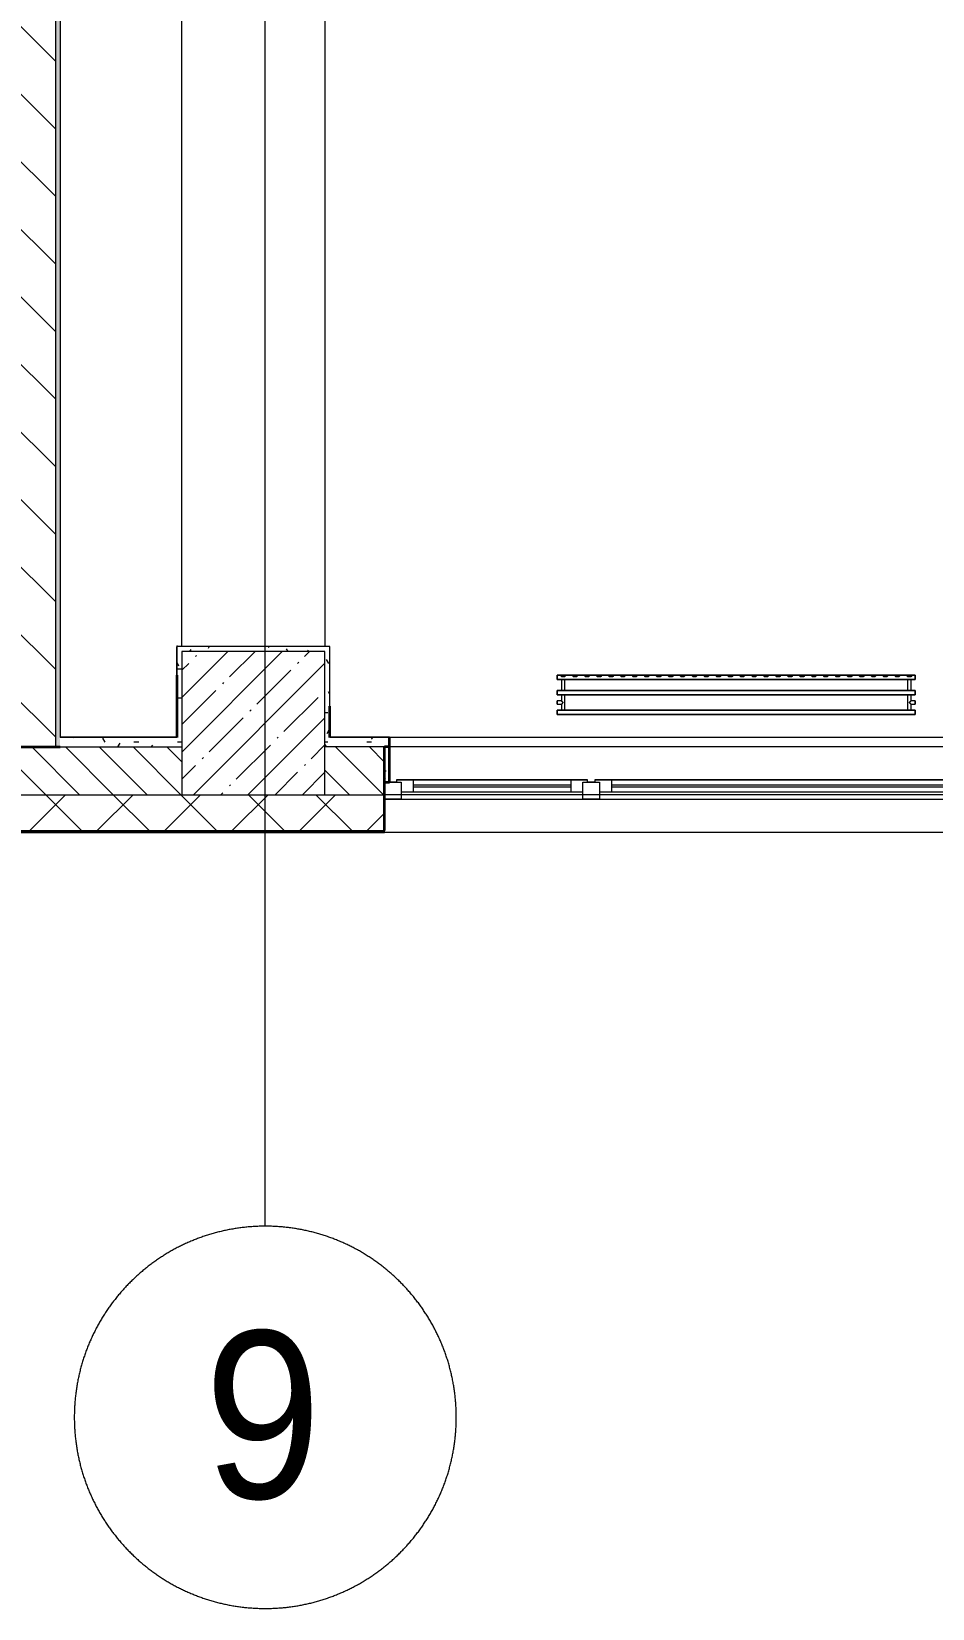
# Model space of a CAD drawing. Header units: millimetres. Extents: x 3914 to 443608, y -156176 to 78197.
# Drawn here: x 340350 to 344124, y -149483 to -142882 of the extents above; entities that cross this region are included whole.
import ezdxf

# ---------------------------------------------------------------- set-up
doc = ezdxf.new("R2010")
doc.units = ezdxf.units.MM
doc.linetypes.add('50_200_ШТРИХ_1Т_ш5_п1_п1_', pattern=[700, 500, -100, 0, -100])
for name, color, linetype, lineweight in [('A-FLOR', 7, 'Continuous', 9), ('A-GLAZ', 7, 'Continuous', 9), ('A-GLAZ-1', 7, 'Continuous', 5), ('A-WALL', 7, 'Continuous', 5), ('A-WALL-1', 7, 'Continuous', 35), ('I-WALL', 7, 'Continuous', 5), ('S-COLS', 7, 'Continuous', 9), ('S-COLS-1', 7, 'Continuous', 5), ('Оси', 7, 'Continuous', 9), ('Оси-1', 7, '50_200_ШТРИХ_1Т_ш5_п1_п1_', 9)]:
    doc.layers.add(name, color=color, linetype=linetype, lineweight=lineweight)
doc.layers.add('A-WALL-FNSH-1', color=9, linetype='Continuous', lineweight=5, true_color=0x808080)
doc.layers.add('M-EQPM-1', color=7, linetype='Continuous', lineweight=9, true_color=0xb2b2b2)
doc.styles.add('Arial', font='arial.ttf', dxfattribs={"width": 0.9, "height": 700})
pattern_1 = [(0, (315419.7, -145976.68), (243.84, 60.96), [20.117, -162.763, 20.117, -162.763, -975.36]), (0, (315419.7, -145976.68), (243.84, 60.96), [-365.76, 20.117, -345.643, 20.117, -162.763, -426.72]), (0, (315419.7, -145976.68), (243.84, 60.96), [-914.4, 20.117, -101.803, 20.117, -284.683]), (120, (315511.14, -145946.2), (-174.71291, 180.69163), [20.117, -162.763, 20.117, -162.763, -975.36]), (120, (315511.14, -145946.2), (-174.71291, 180.69163), [-365.76, 20.117, -345.643, 20.117, -162.763, -426.72]), (120, (315511.14, -145946.2), (-174.71291, 180.69163), [-914.4, 20.117, -101.803, 20.117, -284.683]), (240, (315541.62, -145824.28), (-69.12709, -241.65163), [20.117, -162.763, 20.117, -162.763, -975.36]), (240, (315541.62, -145824.28), (-69.12709, -241.65163), [-365.76, 20.117, -345.643, 20.117, -162.763, -426.72]), (240, (315541.62, -145824.28), (-69.12709, -241.65163), [-914.4, 20.117, -101.803, 20.117, -284.683])]

# ---------------------------------------------------------------- blocks, each defined once
blk = doc.blocks.new('BSC_Колонна _Прямоугольная - 600х600-V516-Объем проектирования 3 этажа')
at = {"layer": 'S-COLS-1'}
h = blk.add_hatch(dxfattribs=at)
h.set_pattern_fill('FP_9', color=256, style=0, pattern_type=2)
h.set_pattern_definition([(45, (-25860, -200), (-114.0493, 114.0493), []), (45, (-25745.95, -200), (-114.0493, 114.0493), [201.613, -40.323, 6.706, -33.617])])
h.paths.add_polyline_path([(-123, -300), (300, -300), (300, 300), (-300, 300), (-300, -300)])
for p, q in [((300, 300), (-300, 300)), ((-300, 300), (-300, -300)), ((300, -300), (300, 300)), ((-300, -300), (300, -300))]:
    blk.add_line(p, q, dxfattribs=at)
blk = doc.blocks.new('120_Окно_СКБ_2Ст - 120_Окно_СКБ_2Ст 2800х2500_створка_-22445922-Объем проектирования 3 этажа')
at = {"layer": 'A-GLAZ'}
for p, q in [((-1400, -127), (-1400, -57)), ((-1400, -57), (-1330, -57)), ((-1330, -57), (-1330, -127)), ((500, -127), (500, -57)), ((500, -57), (570, -57)), ((570, -57), (570, -127)), ((1330, -127), (1330, -57)), ((1330, -57), (1400, -57)), ((1400, -57), (1400, -127)), ((-1330, -127), (-1400, -127)), ((-1330, -127), (-1350, -127)), ((-1350, -127), (-1350, -137)), ((500, -87), (-1330, -87)), ((-1330, -87), (-1330, -127)), ((-1280, -137), (-1280, -87)), ((450, -137), (450, -87)), ((500, -127), (500, -87)), ((570, -127), (500, -127)), ((520, -127), (500, -127)), ((520, -137), (520, -127)), ((570, -127), (550, -127)), ((550, -127), (550, -137)), ((1330, -87), (570, -87)), ((570, -87), (570, -127)), ((620, -137), (620, -87)), ((1280, -137), (1280, -87)), ((1330, -127), (1330, -87)), ((1400, -127), (1330, -127)), ((1350, -127), (1330, -127)), ((1350, -137), (1350, -127)), ((-1350, -137), (520, -137)), ((520, -137), (-1350, -137)), ((550, -137), (1350, -137)), ((1350, -137), (550, -137))]:
    blk.add_line(p, q, dxfattribs=at)
at = {"layer": 'A-GLAZ-1'}
for p, q in [((1400, -57), (-1400, -57)), ((-1380, -127), (-1350, -127)), ((-1280, -107), (450, -107)), ((450, -117), (-1280, -117)), ((520, -127), (550, -127)), ((620, -107), (1280, -107)), ((1280, -117), (620, -117)), ((1350, -127), (1380, -127))]:
    blk.add_line(p, q, dxfattribs=at)
blk = doc.blocks.new('radiator_prado_classic_z_tip_30_po exemplyaru - Classic Z Тип 30-500-30677909-Объем проектирования 3 этажа')
at = {"layer": 'M-EQPM-1'}
for p, q in [((0, 228), (0, 210)), ((1500, 228), (0, 228)), ((0, 210), (0, 228)), ((0, 228), (12.5, 228)), ((0, 210), (1500, 210)), ((17.8, 210), (0, 210)), ((12.5, 228), (37.5, 228)), ((37.5, 228), (12.5, 228)), ((12.5, 228), (37.5, 228)), ((12.5, 228), (17.5, 223)), ((12.5, 228), (17.5, 223)), ((32.5, 223), (17.5, 223)), ((17.5, 223), (32.5, 223)), ((17.5, 210), (17.5, 164)), ((17.5, 210), (17.5, 164)), ((17.8, 210), (17.5, 210)), ((17.5, 210), (17.8, 210)), ((17.8, 210), (17.5, 210)), ((17.5, 210), (21.3, 210)), ((23.1, 210), (17.8, 210)), ((17.8, 210), (32.2, 210)), ((32.2, 210), (17.8, 210)), ((21.3, 210), (32.5, 210)), ((32.2, 210), (23.1, 210)), ((32.5, 210), (32.2, 210)), ((32.2, 210), (32.5, 210)), ((32.5, 210), (32.2, 210)), ((1467.8, 210), (32.2, 210)), ((32.5, 223), (37.5, 228)), ((37.5, 228), (32.5, 223)), ((32.5, 164), (32.5, 210)), ((32.5, 164), (32.5, 210)), ((37.5, 228), (62.5, 228)), ((62.5, 228), (87.5, 228)), ((87.5, 228), (62.5, 228)), ((62.5, 228), (87.5, 228)), ((62.5, 228), (67.5, 223)), ((62.5, 228), (67.5, 223)), ((82.5, 223), (67.5, 223)), ((67.5, 223), (82.5, 223)), ((82.5, 223), (87.5, 228)), ((87.5, 228), (82.5, 223)), ((87.5, 228), (112.5, 228)), ((112.5, 228), (137.5, 228)), ((137.5, 228), (112.5, 228)), ((112.5, 228), (137.5, 228)), ((112.5, 228), (117.5, 223)), ((112.5, 228), (117.5, 223)), ((132.5, 223), (117.5, 223)), ((117.5, 223), (132.5, 223)), ((132.5, 223), (137.5, 228)), ((137.5, 228), (132.5, 223)), ((137.5, 228), (162.5, 228)), ((162.5, 228), (187.5, 228)), ((187.5, 228), (162.5, 228)), ((162.5, 228), (187.5, 228)), ((162.5, 228), (167.5, 223)), ((162.5, 228), (167.5, 223)), ((182.5, 223), (167.5, 223)), ((167.5, 223), (182.5, 223)), ((182.5, 223), (187.5, 228)), ((187.5, 228), (182.5, 223)), ((187.5, 228), (212.5, 228)), ((212.5, 228), (235.9, 228)), ((237.5, 228), (212.5, 228)), ((212.5, 228), (237.5, 228)), ((212.5, 228), (217.5, 223)), ((212.5, 228), (217.5, 223)), ((232.5, 223), (217.5, 223)), ((217.5, 223), (232.5, 223)), ((232.5, 223), (237.5, 228)), ((237.5, 228), (232.5, 223)), ((237.5, 228), (262.5, 228)), ((262.5, 228), (287.5, 228)), ((287.5, 228), (262.5, 228)), ((262.5, 228), (287.5, 228)), ((262.5, 228), (267.5, 223)), ((262.5, 228), (267.5, 223)), ((282.5, 223), (267.5, 223)), ((267.5, 223), (282.5, 223)), ((282.5, 223), (287.5, 228)), ((287.5, 228), (282.5, 223)), ((287.5, 228), (312.5, 228)), ((312.5, 228), (337.5, 228)), ((337.5, 228), (312.5, 228)), ((312.5, 228), (337.5, 228)), ((312.5, 228), (317.5, 223)), ((312.5, 228), (317.5, 223)), ((332.5, 223), (317.5, 223)), ((317.5, 223), (332.5, 223)), ((332.5, 223), (337.5, 228)), ((337.5, 228), (332.5, 223)), ((337.5, 228), (362.5, 228)), ((362.5, 228), (387.5, 228)), ((387.5, 228), (362.5, 228)), ((362.5, 228), (387.5, 228)), ((362.5, 228), (367.5, 223)), ((362.5, 228), (367.5, 223)), ((382.5, 223), (367.5, 223)), ((367.5, 223), (382.5, 223)), ((382.5, 223), (387.5, 228)), ((387.5, 228), (382.5, 223)), ((387.5, 228), (412.5, 228)), ((412.5, 228), (437.5, 228)), ((437.5, 228), (412.5, 228)), ((412.5, 228), (437.5, 228)), ((412.5, 228), (417.5, 223)), ((412.5, 228), (417.5, 223)), ((432.5, 223), (417.5, 223)), ((417.5, 223), (432.5, 223)), ((432.5, 223), (437.5, 228)), ((437.5, 228), (432.5, 223)), ((437.5, 228), (462.5, 228)), ((462.5, 228), (487.5, 228)), ((487.5, 228), (462.5, 228)), ((462.5, 228), (487.5, 228)), ((462.5, 228), (467.5, 223)), ((462.5, 228), (467.5, 223)), ((482.5, 223), (467.5, 223)), ((467.5, 223), (482.5, 223)), ((482.5, 223), (487.5, 228)), ((487.5, 228), (482.5, 223)), ((487.5, 228), (512.5, 228)), ((512.5, 228), (537.5, 228)), ((537.5, 228), (512.5, 228)), ((512.5, 228), (537.5, 228)), ((512.5, 228), (517.5, 223)), ((512.5, 228), (517.5, 223)), ((532.5, 223), (517.5, 223)), ((517.5, 223), (532.5, 223)), ((532.5, 223), (537.5, 228)), ((537.5, 228), (532.5, 223)), ((537.5, 228), (562.5, 228)), ((562.5, 228), (587.5, 228)), ((587.5, 228), (562.5, 228)), ((562.5, 228), (587.5, 228)), ((562.5, 228), (567.5, 223)), ((562.5, 228), (567.5, 223)), ((582.5, 223), (567.5, 223)), ((567.5, 223), (582.5, 223)), ((582.5, 223), (587.5, 228)), ((587.5, 228), (582.5, 223)), ((587.5, 228), (612.5, 228)), ((612.5, 228), (637.5, 228)), ((637.5, 228), (612.5, 228)), ((612.5, 228), (637.5, 228)), ((612.5, 228), (617.5, 223)), ((612.5, 228), (617.5, 223)), ((632.5, 223), (617.5, 223)), ((617.5, 223), (632.5, 223)), ((632.5, 223), (637.5, 228)), ((637.5, 228), (632.5, 223)), ((637.5, 228), (662.5, 228)), ((662.5, 228), (687.5, 228)), ((687.5, 228), (662.5, 228)), ((662.5, 228), (687.5, 228)), ((662.5, 228), (667.5, 223)), ((662.5, 228), (667.5, 223)), ((682.5, 223), (667.5, 223)), ((667.5, 223), (682.5, 223)), ((682.5, 223), (687.5, 228)), ((687.5, 228), (682.5, 223)), ((687.5, 228), (712.5, 228)), ((712.5, 228), (737.5, 228)), ((737.5, 228), (712.5, 228)), ((712.5, 228), (737.5, 228)), ((712.5, 228), (717.5, 223)), ((712.5, 228), (717.5, 223)), ((732.5, 223), (717.5, 223)), ((717.5, 223), (732.5, 223)), ((732.5, 223), (737.5, 228)), ((737.5, 228), (732.5, 223)), ((737.5, 228), (762.5, 228)), ((762.5, 228), (787.5, 228)), ((787.5, 228), (762.5, 228)), ((762.5, 228), (787.5, 228)), ((762.5, 228), (767.5, 223)), ((762.5, 228), (767.5, 223)), ((782.5, 223), (767.5, 223)), ((767.5, 223), (782.5, 223)), ((782.5, 223), (787.5, 228)), ((787.5, 228), (782.5, 223)), ((787.5, 228), (812.5, 228)), ((812.5, 228), (837.5, 228)), ((837.5, 228), (812.5, 228)), ((812.5, 228), (837.5, 228)), ((812.5, 228), (817.5, 223)), ((812.5, 228), (817.5, 223)), ((832.5, 223), (817.5, 223)), ((817.5, 223), (832.5, 223)), ((832.5, 223), (837.5, 228)), ((837.5, 228), (832.5, 223)), ((837.5, 228), (862.5, 228)), ((862.5, 228), (887.5, 228)), ((887.5, 228), (862.5, 228)), ((862.5, 228), (887.5, 228)), ((862.5, 228), (867.5, 223)), ((862.5, 228), (867.5, 223)), ((882.5, 223), (867.5, 223)), ((867.5, 223), (882.5, 223)), ((882.5, 223), (887.5, 228)), ((887.5, 228), (882.5, 223)), ((887.5, 228), (912.5, 228)), ((912.5, 228), (937.5, 228)), ((937.5, 228), (912.5, 228)), ((912.5, 228), (937.5, 228)), ((912.5, 228), (917.5, 223)), ((912.5, 228), (917.5, 223)), ((932.5, 223), (917.5, 223)), ((917.5, 223), (932.5, 223)), ((932.5, 223), (937.5, 228)), ((937.5, 228), (932.5, 223)), ((937.5, 228), (962.5, 228)), ((962.5, 228), (987.5, 228)), ((987.5, 228), (962.5, 228)), ((962.5, 228), (987.5, 228)), ((962.5, 228), (967.5, 223)), ((962.5, 228), (967.5, 223)), ((982.5, 223), (967.5, 223)), ((967.5, 223), (982.5, 223)), ((982.5, 223), (987.5, 228)), ((987.5, 228), (982.5, 223)), ((987.5, 228), (1012.5, 228)), ((1012.5, 228), (1037.5, 228)), ((1037.5, 228), (1012.5, 228)), ((1012.5, 228), (1037.5, 228)), ((1012.5, 228), (1017.5, 223)), ((1012.5, 228), (1017.5, 223)), ((1032.5, 223), (1017.5, 223)), ((1017.5, 223), (1032.5, 223)), ((1032.5, 223), (1037.5, 228)), ((1037.5, 228), (1032.5, 223)), ((1037.5, 228), (1062.5, 228)), ((1062.5, 228), (1087.5, 228)), ((1087.5, 228), (1062.5, 228)), ((1062.5, 228), (1087.5, 228)), ((1062.5, 228), (1067.5, 223)), ((1062.5, 228), (1067.5, 223)), ((1082.5, 223), (1067.5, 223)), ((1067.5, 223), (1082.5, 223)), ((1082.5, 223), (1087.5, 228)), ((1087.5, 228), (1082.5, 223)), ((1087.5, 228), (1112.5, 228)), ((1112.5, 228), (1137.5, 228)), ((1137.5, 228), (1112.5, 228)), ((1112.5, 228), (1137.5, 228)), ((1112.5, 228), (1117.5, 223)), ((1112.5, 228), (1117.5, 223)), ((1132.5, 223), (1117.5, 223)), ((1117.5, 223), (1132.5, 223)), ((1132.5, 223), (1137.5, 228)), ((1137.5, 228), (1132.5, 223)), ((1137.5, 228), (1162.5, 228)), ((1162.5, 228), (1187.5, 228)), ((1187.5, 228), (1162.5, 228)), ((1162.5, 228), (1187.5, 228)), ((1162.5, 228), (1167.5, 223)), ((1162.5, 228), (1167.5, 223)), ((1182.5, 223), (1167.5, 223)), ((1167.5, 223), (1182.5, 223)), ((1182.5, 223), (1187.5, 228)), ((1187.5, 228), (1182.5, 223)), ((1187.5, 228), (1212.5, 228)), ((1212.5, 228), (1237.5, 228)), ((1237.5, 228), (1212.5, 228)), ((1212.5, 228), (1237.5, 228)), ((1212.5, 228), (1217.5, 223)), ((1212.5, 228), (1217.5, 223)), ((1232.5, 223), (1217.5, 223)), ((1217.5, 223), (1232.5, 223)), ((1232.5, 223), (1237.5, 228)), ((1237.5, 228), (1232.5, 223)), ((1237.5, 228), (1262.5, 228)), ((1262.5, 228), (1287.5, 228)), ((1287.5, 228), (1262.5, 228)), ((1262.5, 228), (1287.5, 228)), ((1262.5, 228), (1267.5, 223)), ((1262.5, 228), (1267.5, 223)), ((1282.5, 223), (1267.5, 223)), ((1267.5, 223), (1282.5, 223)), ((1282.5, 223), (1287.5, 228)), ((1287.5, 228), (1282.5, 223)), ((1287.5, 228), (1312.5, 228)), ((1312.5, 228), (1337.5, 228)), ((1337.5, 228), (1312.5, 228)), ((1312.5, 228), (1337.5, 228)), ((1312.5, 228), (1317.5, 223)), ((1312.5, 228), (1317.5, 223)), ((1332.5, 223), (1317.5, 223)), ((1317.5, 223), (1332.5, 223)), ((1332.5, 223), (1337.5, 228)), ((1337.5, 228), (1332.5, 223)), ((1337.5, 228), (1362.5, 228)), ((1362.5, 228), (1387.5, 228)), ((1387.5, 228), (1362.5, 228)), ((1362.5, 228), (1387.5, 228)), ((1362.5, 228), (1367.5, 223)), ((1362.5, 228), (1367.5, 223)), ((1382.5, 223), (1367.5, 223)), ((1367.5, 223), (1382.5, 223)), ((1382.5, 223), (1387.5, 228)), ((1387.5, 228), (1382.5, 223)), ((1387.5, 228), (1412.5, 228)), ((1412.5, 228), (1437.5, 228)), ((1437.5, 228), (1412.5, 228)), ((1412.5, 228), (1437.5, 228)), ((1412.5, 228), (1417.5, 223)), ((1412.5, 228), (1417.5, 223)), ((1432.5, 223), (1417.5, 223)), ((1417.5, 223), (1432.5, 223)), ((1432.5, 223), (1437.5, 228)), ((1437.5, 228), (1432.5, 223)), ((1437.5, 228), (1462.5, 228)), ((1462.5, 228), (1487.5, 228)), ((1487.5, 228), (1462.5, 228)), ((1462.5, 228), (1487.5, 228)), ((1462.5, 228), (1467.5, 223)), ((1462.5, 228), (1467.5, 223)), ((1482.5, 223), (1467.5, 223)), ((1467.5, 223), (1482.5, 223)), ((1467.5, 210), (1467.5, 164)), ((1467.5, 210), (1467.5, 164)), ((1467.8, 210), (1467.5, 210)), ((1467.5, 210), (1469.7, 210)), ((1467.8, 210), (1467.5, 210)), ((1467.5, 210), (1467.8, 210)), ((1482.2, 210), (1467.8, 210)), ((1482.2, 210), (1467.8, 210)), ((1467.8, 210), (1482.2, 210)), ((1469.7, 210), (1471.2, 210)), ((1471.2, 210), (1482.5, 210)), ((1482.5, 210), (1482.2, 210)), ((1482.5, 210), (1482.2, 210)), ((1482.2, 210), (1482.5, 210)), ((1500, 210), (1482.2, 210)), ((1482.5, 223), (1487.5, 228)), ((1487.5, 228), (1482.5, 223)), ((1482.5, 164), (1482.5, 210)), ((1482.5, 164), (1482.5, 210)), ((1487.5, 228), (1500, 228)), ((1500, 210), (1500, 228)), ((1500, 228), (1500, 210)), ((1500, 164), (0, 164)), ((0, 164), (0, 146)), ((0, 146), (0, 164)), ((0, 164), (17.8, 164)), ((0, 146), (1500, 146)), ((18.5, 146), (0, 146)), ((17.8, 164), (17.5, 164)), ((17.5, 164), (17.8, 164)), ((17.8, 164), (17.5, 164)), ((17.5, 164), (21.3, 164)), ((17.5, 146), (17.5, 121.5)), ((17.5, 146), (17.5, 121.5)), ((17.5, 146), (18.5, 146)), ((18.5, 146), (17.5, 146)), ((17.5, 146), (18.5, 146)), ((17.8, 146), (17.5, 146)), ((32.2, 164), (17.8, 164)), ((17.8, 164), (32.2, 164)), ((32.2, 164), (17.8, 164)), ((18.5, 146), (17.8, 146)), ((18.5, 146), (19.7, 146)), ((32.2, 146), (18.5, 146)), ((18.5, 146), (32.2, 146)), ((19.7, 146), (18.5, 146)), ((19.7, 146), (32.2, 146)), ((21.3, 146), (19.7, 146)), ((21.3, 164), (23.1, 164)), ((23.1, 146), (21.3, 146)), ((23.1, 164), (25, 164)), ((25, 146), (23.1, 146)), ((25, 164), (26.9, 164)), ((26.9, 146), (25, 146)), ((26.9, 164), (28.8, 164)), ((28.8, 146), (26.9, 146)), ((28.8, 164), (30.3, 164)), ((30.3, 146), (28.8, 146)), ((30.3, 164), (31.5, 164)), ((31.5, 146), (30.3, 146)), ((31.5, 164), (32.2, 164)), ((32.2, 146), (31.5, 146)), ((32.5, 164), (32.2, 164)), ((32.2, 164), (32.5, 164)), ((32.5, 164), (32.2, 164)), ((32.2, 164), (32.5, 164)), ((32.2, 164), (1467.8, 164)), ((32.2, 146), (32.5, 146)), ((32.5, 146), (32.2, 146)), ((32.2, 146), (32.5, 146)), ((32.5, 146), (32.2, 146)), ((1467.8, 146), (32.2, 146)), ((32.5, 82), (32.5, 146)), ((32.5, 82), (32.5, 146)), ((1467.8, 164), (1467.5, 164)), ((1467.5, 164), (1478.7, 164)), ((1467.8, 164), (1467.5, 164)), ((1467.5, 164), (1467.8, 164)), ((1467.5, 146), (1467.5, 82)), ((1467.5, 146), (1467.5, 82)), ((1467.5, 146), (1467.8, 146)), ((1469.7, 146), (1467.5, 146)), ((1467.5, 146), (1467.8, 146)), ((1467.8, 146), (1467.5, 146)), ((1482.2, 164), (1467.8, 164)), ((1482.2, 164), (1467.8, 164)), ((1467.8, 164), (1482.2, 164)), ((1467.8, 146), (1481.5, 146)), ((1467.8, 146), (1481.5, 146)), ((1481.5, 146), (1467.8, 146)), ((1482.5, 146), (1469.7, 146)), ((1478.7, 164), (1482.5, 164)), ((1481.5, 146), (1482.2, 146)), ((1481.5, 146), (1482.5, 146)), ((1482.5, 146), (1481.5, 146)), ((1500, 146), (1481.5, 146)), ((1482.5, 164), (1482.2, 164)), ((1482.5, 164), (1482.2, 164)), ((1482.2, 164), (1482.5, 164)), ((1482.2, 164), (1500, 164)), ((1482.2, 146), (1482.5, 146)), ((1482.5, 121.5), (1482.5, 146)), ((1482.5, 121.5), (1482.5, 146)), ((1500, 146), (1500, 164)), ((1500, 164), (1500, 146)), ((17.5, 121.5), (0, 121.5)), ((17.5, 121.5), (0, 121.5)), ((0, 121.5), (0, 120.5)), ((0, 106.5), (0, 121.5)), ((0, 120.5), (0, 107.5)), ((0, 120.5), (0, 119.3)), ((0, 119.3), (0, 120.5)), ((0, 120.5), (0, 120.5)), ((0, 119.3), (0, 117.8)), ((0, 114), (0, 119.3)), ((0, 117.8), (0, 114)), ((0, 114), (0, 110.3)), ((0, 107.5), (0, 114)), ((0, 110.3), (0, 108.7)), ((0, 108.7), (0, 107.5)), ((0, 107.5), (0, 106.5)), ((0, 107.5), (0, 107.5)), ((0, 106.5), (17.5, 106.5)), ((0, 106.5), (17.5, 106.5)), ((1500, 82), (0, 82)), ((0, 82), (0, 64)), ((0, 64), (0, 82)), ((0, 82), (18.5, 82)), ((17.5, 106.5), (17.5, 82)), ((17.5, 106.5), (17.5, 82)), ((18.5, 82), (17.5, 82)), ((17.5, 82), (18.5, 82)), ((18.5, 82), (17.5, 82)), ((17.5, 82), (17.8, 82)), ((17.8, 82), (18.5, 82)), ((19.7, 82), (18.5, 82)), ((18.5, 82), (32.2, 82)), ((32.2, 82), (18.5, 82)), ((18.5, 82), (19.7, 82)), ((32.2, 82), (19.7, 82)), ((19.7, 82), (21.3, 82)), ((21.3, 82), (23.1, 82)), ((23.1, 82), (25, 82)), ((25, 82), (26.9, 82)), ((26.9, 82), (28.8, 82)), ((28.8, 82), (30.3, 82)), ((30.3, 82), (31.5, 82)), ((31.5, 82), (32.2, 82)), ((32.5, 82), (32.2, 82)), ((32.2, 82), (32.5, 82)), ((32.5, 82), (32.2, 82)), ((32.2, 82), (32.5, 82)), ((32.2, 82), (1467.8, 82)), ((1467.8, 82), (1467.5, 82)), ((1467.5, 82), (1475, 82)), ((1467.8, 82), (1467.5, 82)), ((1467.5, 82), (1467.8, 82)), ((1481.5, 82), (1467.8, 82)), ((1481.5, 82), (1467.8, 82)), ((1467.8, 82), (1481.5, 82)), ((1475, 82), (1482.2, 82)), ((1482.5, 82), (1481.5, 82)), ((1482.5, 82), (1481.5, 82)), ((1481.5, 82), (1482.5, 82)), ((1481.5, 82), (1500, 82)), ((1482.2, 82), (1482.5, 82)), ((1500, 121.5), (1482.5, 121.5)), ((1500, 121.5), (1482.5, 121.5)), ((1482.5, 82), (1482.5, 106.5)), ((1482.5, 106.5), (1500, 106.5)), ((1482.5, 82), (1482.5, 106.5)), ((1482.5, 106.5), (1500, 106.5)), ((1500, 121.5), (1500, 106.5)), ((1500, 120.5), (1500, 121.5)), ((1500, 121.5), (1500, 120.5)), ((1500, 120.5), (1500, 121.5)), ((1500, 115.9), (1500, 120.5)), ((1500, 120.5), (1500, 110.3)), ((1500, 107.5), (1500, 120.5)), ((1500, 107.5), (1500, 115.9)), ((1500, 110.3), (1500, 107.5)), ((1500, 106.5), (1500, 107.5)), ((1500, 107.5), (1500, 106.5)), ((1500, 106.5), (1500, 107.5)), ((1500, 64), (1500, 82)), ((1500, 82), (1500, 64)), ((1500, 64), (0, 64)), ((0, 64), (1500, 64))]:
    blk.add_line(p, q, dxfattribs=at)
for points, knots in [([(18.5, 120.5), (18.4, 120.6), (18.3, 120.7), (18.1, 120.9), (17.9, 121.1), (17.8, 121.2), (17.7, 121.3), (17.5, 121.5), (17.5, 121.5), (17.5, 121.5)], [0.7142857, 0.7142857, 0.7142857, 0.7142857, 0.75, 0.7857143, 0.8214286, 0.8571429, 0.8928571, 0.9285714, 1, 1, 1, 1]), ([(17.5, 121.5), (17.5, 121.5), (17.5, 121.5), (17.7, 121.3), (17.8, 121.2), (17.9, 121.1), (18.1, 120.9), (18.3, 120.7), (18.4, 120.6), (18.5, 120.5)], [0, 0, 0, 0, 0.0714286, 0.1071429, 0.1428571, 0.1785714, 0.2142857, 0.25, 0.2857143, 0.2857143, 0.2857143, 0.2857143]), ([(17.5, 121.5), (17.5, 121.5), (17.5, 121.5), (17.7, 121.3), (17.8, 121.2), (17.9, 121.1), (18.1, 120.9), (18.3, 120.7), (18.4, 120.6), (18.5, 120.5)], [0, 0, 0, 0, 0.0714286, 0.1071429, 0.1428571, 0.1785714, 0.2142857, 0.25, 0.2857143, 0.2857143, 0.2857143, 0.2857143]), ([(25, 114), (24.5, 114.5), (23.6, 115.4), (22.4, 116.6), (21.6, 117.4), (21.1, 117.9), (20.8, 118.2), (20.5, 118.5), (20.2, 118.8), (19.8, 119.1), (19.6, 119.4), (19.3, 119.7), (19, 120), (18.7, 120.3), (18.5, 120.5), (18.3, 120.7), (18.1, 120.9), (17.9, 121.1), (17.8, 121.2), (17.7, 121.3), (17.5, 121.5), (17.5, 121.5), (17.5, 121.5)], [0, 0, 0, 0, 0.142857, 0.285714, 0.357143, 0.392857, 0.428571, 0.464286, 0.5, 0.535714, 0.571429, 0.607143, 0.642857, 0.678571, 0.714286, 0.75, 0.785714, 0.821429, 0.857143, 0.892857, 0.928571, 1, 1, 1, 1]), ([(17.5, 106.5), (17.5, 106.5), (17.5, 106.5), (17.7, 106.7), (17.8, 106.8), (17.9, 106.9), (18.1, 107.1), (18.3, 107.3), (18.5, 107.5), (18.7, 107.7), (19, 108), (19.3, 108.3), (19.6, 108.6), (19.8, 108.9), (20.3, 109.3), (20.7, 109.7), (21.1, 110.1), (21.6, 110.6), (22.4, 111.4), (23.6, 112.6), (24.5, 113.5), (25, 114)], [0, 0, 0, 0, 0.071429, 0.107143, 0.142857, 0.178571, 0.214286, 0.25, 0.285714, 0.321429, 0.357143, 0.392857, 0.428571, 0.464286, 0.5, 0.571429, 0.607143, 0.642857, 0.714286, 0.857143, 1, 1, 1, 1]), ([(17.5, 106.5), (17.5, 106.5), (17.5, 106.5), (17.7, 106.7), (17.8, 106.8), (17.9, 106.9), (18.1, 107.1), (18.3, 107.3), (18.4, 107.4), (18.5, 107.5)], [0, 0, 0, 0, 0.0714286, 0.1071429, 0.1428571, 0.1785714, 0.2142857, 0.25, 0.2857143, 0.2857143, 0.2857143, 0.2857143]), ([(18.5, 107.5), (18.4, 107.4), (18.3, 107.3), (18.1, 107.1), (17.9, 106.9), (17.8, 106.8), (17.7, 106.7), (17.5, 106.5), (17.5, 106.5), (17.5, 106.5)], [0.7142857, 0.7142857, 0.7142857, 0.7142857, 0.75, 0.7857143, 0.8214286, 0.8571429, 0.8928571, 0.9285714, 1, 1, 1, 1]), ([(18.5, 107.5), (18.4, 107.4), (18.3, 107.3), (18.1, 107.1), (17.9, 106.9), (17.8, 106.8), (17.7, 106.7), (17.5, 106.5), (17.5, 106.5), (17.5, 106.5)], [0.7142857, 0.7142857, 0.7142857, 0.7142857, 0.75, 0.7857143, 0.8214286, 0.8571429, 0.8928571, 0.9285714, 1, 1, 1, 1]), ([(19.6, 119.4), (19.7, 119.3), (19.9, 119.2), (20.3, 118.7), (20.7, 118.3), (21.1, 117.9), (21.6, 117.4), (21.9, 117.1), (22.1, 116.9)], [0.4285714, 0.4285714, 0.4285714, 0.4285714, 0.4642857, 0.5, 0.5714286, 0.6071429, 0.6428571, 0.7142857, 0.7142857, 0.7142857, 0.7142857]), ([(19.6, 119.4), (19.7, 119.3), (19.8, 119.1), (20.3, 118.7), (20.7, 118.3), (21.1, 117.9), (21.6, 117.4), (21.9, 117.1), (22.1, 116.9)], [0.4285714, 0.4285714, 0.4285714, 0.4285714, 0.4642857, 0.5, 0.5714286, 0.6071429, 0.6428571, 0.7142857, 0.7142857, 0.7142857, 0.7142857]), ([(22.1, 111.1), (21.9, 110.9), (21.6, 110.6), (21.1, 110.1), (20.8, 109.8), (20.5, 109.5), (20.2, 109.2), (19.9, 108.8), (19.7, 108.7), (19.6, 108.6)], [0.2857143, 0.2857143, 0.2857143, 0.2857143, 0.3571429, 0.3928571, 0.4285714, 0.4642857, 0.5, 0.5357143, 0.5714286, 0.5714286, 0.5714286, 0.5714286]), ([(22.1, 111.1), (21.9, 110.9), (21.6, 110.6), (21.1, 110.1), (20.8, 109.8), (20.5, 109.5), (20.2, 109.2), (19.8, 108.9), (19.7, 108.7), (19.6, 108.6)], [0.2857143, 0.2857143, 0.2857143, 0.2857143, 0.3571429, 0.3928571, 0.4285714, 0.4642857, 0.5, 0.5357143, 0.5714286, 0.5714286, 0.5714286, 0.5714286]), ([(19.6, 108.6), (19.7, 108.7), (19.9, 108.8), (20.3, 109.3), (20.6, 109.6), (20.8, 109.8)], [0.4285714, 0.4285714, 0.4285714, 0.4285714, 0.4642857, 0.5, 0.5714286, 0.5714286, 0.5714286, 0.5714286]), ([(22.1, 116.9), (21.9, 117.1), (21.6, 117.4), (21.1, 117.9), (20.9, 118.1), (20.8, 118.2)], [0.2857143, 0.2857143, 0.2857143, 0.2857143, 0.3571429, 0.3928571, 0.4285714, 0.4285714, 0.4285714, 0.4285714]), ([(20.8, 109.8), (20.9, 109.9), (21.1, 110.1), (21.6, 110.6), (21.9, 110.9), (22.1, 111.1)], [0.5714286, 0.5714286, 0.5714286, 0.5714286, 0.6071429, 0.6428571, 0.7142857, 0.7142857, 0.7142857, 0.7142857]), ([(1475, 114), (1475.5, 114.5), (1476.4, 115.4), (1477.6, 116.6), (1478.4, 117.4), (1478.9, 117.9), (1479.2, 118.2), (1479.5, 118.5), (1479.8, 118.8), (1480.1, 119.2), (1480.4, 119.4), (1480.7, 119.7), (1481, 120), (1481.3, 120.3), (1481.5, 120.5), (1481.7, 120.7), (1481.9, 120.9), (1482.1, 121.1), (1482.2, 121.2), (1482.3, 121.3), (1482.5, 121.5), (1482.5, 121.5), (1482.5, 121.5)], [0, 0, 0, 0, 0.142857, 0.285714, 0.357143, 0.392857, 0.428571, 0.464286, 0.5, 0.535714, 0.571429, 0.607143, 0.642857, 0.678571, 0.714286, 0.75, 0.785714, 0.821429, 0.857143, 0.892857, 0.928571, 1, 1, 1, 1]), ([(1482.5, 106.5), (1482.5, 106.5), (1482.5, 106.5), (1482.3, 106.7), (1482.2, 106.8), (1482.1, 106.9), (1481.9, 107.1), (1481.7, 107.3), (1481.5, 107.5), (1481.3, 107.7), (1481, 108), (1480.7, 108.3), (1480.4, 108.6), (1480.1, 108.8), (1479.7, 109.3), (1479.3, 109.7), (1478.9, 110.1), (1478.4, 110.6), (1477.6, 111.4), (1476.4, 112.6), (1475.5, 113.5), (1475, 114)], [0, 0, 0, 0, 0.071429, 0.107143, 0.142857, 0.178571, 0.214286, 0.25, 0.285714, 0.321429, 0.357143, 0.392857, 0.428571, 0.464286, 0.5, 0.571429, 0.607143, 0.642857, 0.714286, 0.857143, 1, 1, 1, 1]), ([(1480.4, 119.4), (1480.3, 119.3), (1480.1, 119.2), (1479.7, 118.7), (1479.3, 118.3), (1478.9, 117.9), (1478.4, 117.4), (1478.1, 117.1), (1477.9, 116.9)], [0.4285714, 0.4285714, 0.4285714, 0.4285714, 0.4642857, 0.5, 0.5714286, 0.6071429, 0.6428571, 0.7142857, 0.7142857, 0.7142857, 0.7142857]), ([(1480.4, 119.4), (1480.3, 119.3), (1480.1, 119.2), (1479.7, 118.7), (1479.3, 118.3), (1478.9, 117.9), (1478.4, 117.4), (1478.1, 117.1), (1477.9, 116.9)], [0.4285714, 0.4285714, 0.4285714, 0.4285714, 0.4642857, 0.5, 0.5714286, 0.6071429, 0.6428571, 0.7142857, 0.7142857, 0.7142857, 0.7142857]), ([(1477.9, 116.9), (1478.1, 117.1), (1478.4, 117.4), (1478.9, 117.9), (1479.2, 118.2), (1479.5, 118.5), (1479.8, 118.8), (1480.1, 119.2), (1480.3, 119.3), (1480.4, 119.4)], [0.2857143, 0.2857143, 0.2857143, 0.2857143, 0.3571429, 0.3928571, 0.4285714, 0.4642857, 0.5, 0.5357143, 0.5714286, 0.5714286, 0.5714286, 0.5714286]), ([(1477.9, 111.1), (1478.1, 110.9), (1478.4, 110.6), (1478.9, 110.1), (1479.2, 109.8), (1479.5, 109.5), (1479.8, 109.2), (1480.1, 108.8), (1480.3, 108.7), (1480.4, 108.6)], [0.2857143, 0.2857143, 0.2857143, 0.2857143, 0.3571429, 0.3928571, 0.4285714, 0.4642857, 0.5, 0.5357143, 0.5714286, 0.5714286, 0.5714286, 0.5714286]), ([(1477.9, 111.1), (1478.1, 110.9), (1478.4, 110.6), (1478.9, 110.1), (1479.2, 109.8), (1479.5, 109.5), (1479.8, 109.2), (1480.1, 108.8), (1480.3, 108.7), (1480.4, 108.6)], [0.2857143, 0.2857143, 0.2857143, 0.2857143, 0.3571429, 0.3928571, 0.4285714, 0.4642857, 0.5, 0.5357143, 0.5714286, 0.5714286, 0.5714286, 0.5714286]), ([(1480.4, 108.6), (1480.3, 108.7), (1480.1, 108.8), (1479.7, 109.3), (1479.3, 109.7), (1478.9, 110.1), (1478.4, 110.6), (1478.1, 110.9), (1477.9, 111.1)], [0.4285714, 0.4285714, 0.4285714, 0.4285714, 0.4642857, 0.5, 0.5714286, 0.6071429, 0.6428571, 0.7142857, 0.7142857, 0.7142857, 0.7142857]), ([(1482.5, 121.5), (1482.5, 121.5), (1482.5, 121.5), (1482.3, 121.3), (1482.2, 121.2), (1482.1, 121.1), (1481.9, 120.9), (1481.7, 120.7), (1481.6, 120.6), (1481.5, 120.5)], [0, 0, 0, 0, 0.0714286, 0.1071429, 0.1428571, 0.1785714, 0.2142857, 0.25, 0.2857143, 0.2857143, 0.2857143, 0.2857143]), ([(1482.5, 121.5), (1482.5, 121.5), (1482.5, 121.5), (1482.3, 121.3), (1482.2, 121.2), (1482.1, 121.1), (1481.9, 120.9), (1481.7, 120.7), (1481.6, 120.6), (1481.5, 120.5)], [0, 0, 0, 0, 0.0714286, 0.1071429, 0.1428571, 0.1785714, 0.2142857, 0.25, 0.2857143, 0.2857143, 0.2857143, 0.2857143]), ([(1481.5, 120.5), (1481.6, 120.6), (1481.7, 120.7), (1481.9, 120.9), (1482.1, 121.1), (1482.2, 121.2), (1482.3, 121.3), (1482.5, 121.5), (1482.5, 121.5), (1482.5, 121.5)], [0.7142857, 0.7142857, 0.7142857, 0.7142857, 0.75, 0.7857143, 0.8214286, 0.8571429, 0.8928571, 0.9285714, 1, 1, 1, 1]), ([(1481.5, 107.5), (1481.6, 107.4), (1481.7, 107.3), (1481.9, 107.1), (1482.1, 106.9), (1482.2, 106.8), (1482.3, 106.7), (1482.5, 106.5), (1482.5, 106.5), (1482.5, 106.5)], [0.7142857, 0.7142857, 0.7142857, 0.7142857, 0.75, 0.7857143, 0.8214286, 0.8571429, 0.8928571, 0.9285714, 1, 1, 1, 1]), ([(1481.5, 107.5), (1481.6, 107.4), (1481.7, 107.3), (1481.9, 107.1), (1482.1, 106.9), (1482.2, 106.8), (1482.3, 106.7), (1482.5, 106.5), (1482.5, 106.5), (1482.5, 106.5)], [0.7142857, 0.7142857, 0.7142857, 0.7142857, 0.75, 0.7857143, 0.8214286, 0.8571429, 0.8928571, 0.9285714, 1, 1, 1, 1]), ([(1482.5, 106.5), (1482.5, 106.5), (1482.5, 106.5), (1482.3, 106.7), (1482.2, 106.8), (1482.1, 106.9), (1481.9, 107.1), (1481.7, 107.3), (1481.6, 107.4), (1481.5, 107.5)], [0, 0, 0, 0, 0.0714286, 0.1071429, 0.1428571, 0.1785714, 0.2142857, 0.25, 0.2857143, 0.2857143, 0.2857143, 0.2857143])]:
    blk.add_open_spline(points, degree=3, knots=knots, dxfattribs=at)
for points in [[(19.6, 119.4), (19.5, 119.5), (19.3, 119.7), (19, 120), (18.7, 120.3), (18.6, 120.4), (18.5, 120.5)], [(18.5, 120.5), (18.6, 120.4), (18.7, 120.3), (19, 120), (19.3, 119.7), (19.5, 119.5), (19.6, 119.4)], [(18.5, 120.5), (18.6, 120.4), (18.7, 120.3), (19, 120), (19.3, 119.7), (19.5, 119.5), (19.6, 119.4)], [(18.5, 107.5), (18.6, 107.6), (18.7, 107.7), (19, 108), (19.3, 108.3), (19.5, 108.5), (19.6, 108.6)], [(19.6, 108.6), (19.5, 108.5), (19.3, 108.3), (19, 108), (18.7, 107.7), (18.6, 107.6), (18.5, 107.5)], [(19.6, 108.6), (19.5, 108.5), (19.3, 108.3), (19, 108), (18.7, 107.7), (18.6, 107.6), (18.5, 107.5)], [(20.8, 118.2), (20.7, 118.3), (20.5, 118.5), (20.2, 118.8), (19.9, 119.2), (19.7, 119.3), (19.6, 119.4)], [(25, 114), (24.5, 114.5), (23.6, 115.4), (22.6, 116.4), (22.1, 116.9)], [(22.1, 116.9), (22.6, 116.4), (23.1, 115.9), (23.6, 115.4)], [(22.1, 116.9), (22.6, 116.4), (23.1, 115.9), (23.6, 115.4)], [(22.1, 111.1), (22.6, 111.6), (23.6, 112.6), (24.5, 113.5), (25, 114)], [(25, 114), (24.5, 113.5), (23.6, 112.6), (22.6, 111.6), (22.1, 111.1)], [(25, 114), (24.5, 113.5), (23.6, 112.6), (22.6, 111.6), (22.1, 111.1)], [(23.6, 115.4), (24, 115), (24.5, 114.5), (25, 114)], [(23.6, 115.4), (24, 115), (24.5, 114.5), (25, 114)], [(1477.9, 116.9), (1477.4, 116.4), (1476.4, 115.4), (1475.5, 114.5), (1475, 114)], [(1477.9, 116.9), (1477.4, 116.4), (1476.4, 115.4), (1475.5, 114.5), (1475, 114)], [(1475, 114), (1475.5, 114.5), (1476, 115), (1476.4, 115.4)], [(1475, 114), (1475.5, 113.5), (1476.4, 112.6), (1477.4, 111.6), (1477.9, 111.1)], [(1475, 114), (1475.5, 113.5), (1476.4, 112.6), (1477.4, 111.6), (1477.9, 111.1)], [(1477.9, 111.1), (1477.4, 111.6), (1476.4, 112.6), (1475.5, 113.5), (1475, 114)], [(1476.4, 115.4), (1476.9, 115.9), (1477.4, 116.4), (1477.9, 116.9)], [(1481.5, 120.5), (1481.4, 120.4), (1481.3, 120.3), (1481, 120), (1480.7, 119.7), (1480.5, 119.5), (1480.4, 119.4)], [(1481.5, 120.5), (1481.4, 120.4), (1481.3, 120.3), (1481, 120), (1480.7, 119.7), (1480.5, 119.5), (1480.4, 119.4)], [(1480.4, 119.4), (1480.5, 119.5), (1480.7, 119.7), (1481, 120), (1481.3, 120.3), (1481.4, 120.4), (1481.5, 120.5)], [(1480.4, 108.6), (1480.5, 108.5), (1480.7, 108.3), (1481, 108), (1481.3, 107.7), (1481.4, 107.6), (1481.5, 107.5)], [(1480.4, 108.6), (1480.5, 108.5), (1480.7, 108.3), (1481, 108), (1481.3, 107.7), (1481.4, 107.6), (1481.5, 107.5)], [(1481.5, 107.5), (1481.4, 107.6), (1481.3, 107.7), (1481, 108), (1480.7, 108.3), (1480.5, 108.5), (1480.4, 108.6)]]:
    blk.add_open_spline(points, degree=3, dxfattribs=at)
blk = doc.blocks.new('Ось сетки - D8-29747960-Объем проектирования 3 этажа')
at = {"layer": 'Оси-1'}
for start, end in [(360, 180), (180, 360)]:
    blk.add_arc((0, 0), 4, start, end, dxfattribs=at)

msp = doc.modelspace()

# ---------------------------------------------------------------- hatches: boundary and pattern name
at = {"layer": 'A-WALL'}
h = msp.add_hatch(dxfattribs=at)
h.set_pattern_fill('FP_2', color=256, style=0, pattern_type=2)
h.set_pattern_definition([(135, (315419.7, -145976.68), (-70.71068, -70.71068), [])])
h.paths.add_polyline_path([(380738.5, -146076.7), (380829.7, -146076.7), (380829.7, -145876.7), (380579.7, -145876.7), (380579.7, -146076.7), (380720.6, -146076.7)])
h.paths.add_polyline_path([(368079.7, -146076.7), (368079.1, -145876.7), (367829.7, -145876.7), (367829.7, -146076.7), (368079.1, -146076.7)])
h.paths.add_polyline_path([(366429.7, -146076.7), (366429.7, -145876.7), (365679.7, -145876.7), (365679.7, -146076.7), (366175.5, -146076.7)])
h.paths.add_polyline_path([(370179.7, -146076.7), (370929.7, -146076.7), (370929.7, -145876.7), (370179.7, -145876.7)])
h.paths.add_polyline_path([(379129.7, -146076.7), (379679.7, -146076.7), (379679.7, -145876.7), (379129.7, -145876.7)])
h.paths.add_polyline_path([(377029.7, -146076.7), (377029.7, -145876.7), (376829.7, -145876.7), (376829.7, -146076.7)])
h.paths.add_polyline_path([(357179.7, -146076.7), (357179.7, -145876.7), (356559.7, -145876.7), (356559.7, -146076.7)])
h.paths.add_polyline_path([(358329.7, -146076.7), (358329.7, -145876.7), (358079.7, -145876.7), (358079.7, -146076.7)])
h.paths.add_polyline_path([(373229.7, -146076.7), (373229.7, -145876.7), (372329.7, -145876.7), (372329.7, -146076.7), (372702.2, -146076.7)])
h.paths.add_polyline_path([(358829.7, -146076.7), (359729.7, -146076.7), (359729.7, -145876.7), (358829.7, -145876.7), (358829.7, -145881.9)])
h.paths.add_polyline_path([(363329.7, -146076.7), (363579.7, -146076.7), (363579.7, -145876.7), (363329.7, -145876.7)])
h.paths.add_polyline_path([(353959.7, -146076.7), (353959.7, -145876.7), (353909.7, -145876.7), (353909.7, -146076.7)])
h.paths.add_polyline_path([(353409.7, -146076.7), (353409.7, -145876.7), (352842.7, -145876.7), (352842.7, -146076.7), (353122.2, -146076.7)])
h.paths.add_polyline_path([(351389.7, -146076.7), (351942.7, -146076.7), (351942.7, -145876.7), (351389.7, -145876.7), (351389.7, -146024.7)])
h.paths.add_polyline_path([(341829.4, -146076.7), (341829.4, -145876.7), (341579.7, -145876.7), (341579.7, -146076.7)])
h.paths.add_polyline_path([(334779.7, -146076.7), (336129.7, -146076.7), (336129.7, -145876.7), (334779.7, -145876.7), (334779.7, -145990.6)])
h.paths.add_polyline_path([(337929.7, -146076.7), (338129.7, -146076.7), (338129.7, -145876.7), (337929.7, -145876.7), (337929.7, -146068.6)])
h.paths.add_polyline_path([(345229.4, -146076.7), (345402.5, -146076.7), (345402.5, -145876.7), (345229.4, -145876.7), (345229.4, -146046.8)])
h.paths.add_polyline_path([(346302.5, -146076.7), (347529.7, -146076.7), (347529.7, -145876.7), (346302.5, -145876.7), (346302.5, -146022.4)])
h.paths.add_polyline_path([(349289.7, -146076.7), (349289.7, -145876.7), (349029.7, -145876.7), (349029.7, -146076.7), (349049.7, -146076.7)])
h.paths.add_polyline_path([(340979.7, -146076.7), (340979.7, -145876.7), (340229.7, -145876.7), (340229.7, -146076.7)])
h.paths.add_polyline_path([(337329.7, -146076.7), (337329.7, -145876.7), (337029.7, -145876.7), (337029.7, -146076.7)])
h.paths.add_polyline_path([(330279.7, -146076.7), (331029.7, -146076.7), (331029.7, -145876.7), (330279.7, -145876.7)])
h.paths.add_polyline_path([(332079.7, -146076.7), (332079.7, -145876.7), (331929.7, -145876.7), (331929.7, -146076.7)])
h.paths.add_polyline_path([(325779.4, -146076.7), (326529.7, -146076.7), (326529.7, -145876.7), (325779.4, -145876.7)])
h.paths.add_polyline_path([(327559.7, -146076.7), (327579.7, -146076.7), (327579.7, -145876.7), (327429.7, -145876.7), (327429.7, -146076.7)])
h.paths.add_polyline_path([(322664.5, -146076.7), (323079.7, -146076.7), (323079.7, -145876.7), (322249.7, -145876.7), (322249.7, -146076.7)])
h = msp.add_hatch(dxfattribs=at)
h.set_pattern_fill('FP_24', color=256, style=0, pattern_type=2)
h.set_pattern_definition([(45, (315419.7, -145976.68), (-141.42136, 141.42136), []), (135, (315419.7, -145976.68), (-141.42136, -141.42136), [])])
h.paths.add_polyline_path([(370179.7, -146226.7), (370929.7, -146226.7), (370929.7, -146076.7), (370179.7, -146076.7), (370179.7, -146094.7)])
h.paths.add_polyline_path([(372046.8, -146226.7), (372046.8, -146076.7), (371829.7, -146076.7), (371829.7, -146226.7)])
h.paths.add_polyline_path([(362912.2, -146226.7), (363579.7, -146226.7), (363579.7, -146076.7), (362829.7, -146076.7), (362829.7, -146226.7)])
h.paths.add_polyline_path([(365679.7, -146226.7), (366429.7, -146226.7), (366429.7, -146076.7), (365679.7, -146076.7), (365679.7, -146094.7)])
h.paths.add_polyline_path([(367329.7, -146226.7), (368079.7, -146226.7), (368079.1, -146076.7), (367329.7, -146076.7)])
h.paths.add_polyline_path([(358829.7, -146226.7), (359729.7, -146226.7), (359729.7, -146076.7), (358079.7, -146076.7), (358079.7, -146226.7), (358561.1, -146226.7)])
h.paths.add_polyline_path([(353689.7, -146226.7), (354459.7, -146226.7), (354459.7, -146076.7), (352842.7, -146076.7), (352842.7, -146226.7), (353409.7, -146226.7)])
h.paths.add_polyline_path([(356559.7, -146226.7), (357179.7, -146226.7), (357179.7, -146076.7), (356559.7, -146076.7), (356559.7, -146094.7)])
h.paths.add_polyline_path([(349029.7, -146226.7), (349289.7, -146226.7), (349289.7, -146076.7), (348429.7, -146076.7), (348429.7, -146226.7), (348771.1, -146226.7)])
h.paths.add_polyline_path([(351490.5, -146226.7), (351942.7, -146226.7), (351942.7, -146076.7), (351389.7, -146076.7), (351389.7, -146226.7)])
h.paths.add_polyline_path([(346302.5, -146226.7), (347529.7, -146226.7), (347529.7, -146076.7), (346302.5, -146076.7)])
h.paths.add_polyline_path([(345402.5, -146226.7), (345402.5, -146076.7), (344629.4, -146076.7), (344629.4, -146226.7), (345229.4, -146226.7)])
h.paths.add_polyline_path([(337893.3, -146226.7), (338129.7, -146226.7), (338129.7, -146076.7), (337029.7, -146076.7), (337029.7, -146226.7), (337329.7, -146226.7)])
h.paths.add_polyline_path([(340229.7, -146226.7), (341829.4, -146226.7), (341829.4, -146076.7), (340229.7, -146076.7), (340229.7, -146125.4)])
h.paths.add_polyline_path([(331929.7, -146226.7), (332679.7, -146226.7), (332679.7, -146076.7), (331929.7, -146076.7)])
h.paths.add_polyline_path([(336129.7, -146226.7), (336129.7, -146076.7), (334779.7, -146076.7), (334779.7, -146226.7)])
h.paths.add_polyline_path([(325927.8, -146226.7), (326529.7, -146226.7), (326529.7, -146076.7), (325779.4, -146076.7), (325779.4, -146226.7)])
h.paths.add_polyline_path([(327579.7, -146226.7), (328179.7, -146226.7), (328179.7, -146076.7), (327429.7, -146076.7), (327429.7, -146226.7)])
h.paths.add_polyline_path([(331029.7, -146226.7), (331029.7, -146076.7), (330279.7, -146076.7), (330279.7, -146226.7)])
h.paths.add_polyline_path([(322664.5, -146226.7), (323679.4, -146226.7), (323679.4, -146076.7), (322249.7, -146076.7), (322249.7, -146226.7)])
h.paths.add_polyline_path([(315516.1, -146226.7), (319149.7, -146226.7), (319149.7, -146076.7), (315159.7, -146076.7), (315159.7, -146226.7), (315309.7, -146226.7)])
at = {"layer": 'I-WALL'}
h = msp.add_hatch(dxfattribs=at)
h.set_pattern_fill('FP_23', color=256, style=0, pattern_type=2)
h.set_pattern_definition([(135, (315419.7, -145976.68), (-141.4214, -141.4214), [])])
h.paths.add_polyline_path([(340250.4, -145876.7), (340450.4, -145876.7), (340450.4, -138276.7), (340250.4, -138276.7), (340250.4, -145856.7)])
h = msp.add_hatch(dxfattribs=at)
h.set_pattern_fill('FP_191', color=256, style=0, pattern_type=2)
h.set_pattern_definition(pattern_1)
h.paths.add_polyline_path([(340450.4, -145876.7), (340470.4, -145833.1), (340470.4, -139177.7), (340450.4, -139176.7), (340450.4, -145856.7)])
h.paths.add_polyline_path([(340470.4, -145876.7), (340470.4, -145836.7), (340450.4, -145876.7)])
h = msp.add_hatch(dxfattribs=at)
h.set_pattern_fill('FP_191', color=256, style=0, pattern_type=2)
h.set_pattern_definition(pattern_1)
h.paths.add_polyline_path([(340979.7, -145836.7), (340979.7, -145456.7), (340959.7, -145457.4), (340960.7, -145835.7)])
h = msp.add_hatch(dxfattribs=at)
h.set_pattern_fill('FP_191', color=256, style=0, pattern_type=2)
h.set_pattern_definition(pattern_1)
h.paths.add_polyline_path([(341599.7, -145476.7), (341599.7, -145456.7), (340979.7, -145456.7), (340979.7, -145476.7), (341579.7, -145476.7)])
h = msp.add_hatch(dxfattribs=at)
h.set_pattern_fill('FP_191', color=256, style=0, pattern_type=2)
h.set_pattern_definition(pattern_1)
h.paths.add_polyline_path([(341579.7, -145876.7), (341599.7, -145876.7), (341599.7, -145836.7), (341585.8, -145864.5)])
h.paths.add_polyline_path([(341579.7, -145876.7), (341599.7, -145835.7), (341599.7, -145476.7), (341579.7, -145476.7), (341579.7, -145859.3)])
h = msp.add_hatch(dxfattribs=at)
h.set_pattern_fill('FP_191', color=256, style=0, pattern_type=2)
h.set_pattern_definition(pattern_1)
h.paths.add_polyline_path([(340471.4, -145876.7), (340979.7, -145876.7), (340979.7, -145836.7), (340470.4, -145836.7), (340470.4, -145876.7)])
h = msp.add_hatch(dxfattribs=at)
h.set_pattern_fill('FP_191', color=256, style=0, pattern_type=2)
h.set_pattern_definition(pattern_1)
h.paths.add_polyline_path([(344629.4, -145876.7), (344629.4, -145836.7), (344559.4, -145836.7), (344559.4, -145876.7), (344609.4, -145876.7)])
h.paths.add_polyline_path([(341599.7, -145876.7), (341849.4, -145876.7), (341849.4, -145836.7), (341599.7, -145836.7), (341599.7, -145856.7)])
h = msp.add_hatch(dxfattribs=at)
h.set_pattern_fill('FP_191', color=256, style=0, pattern_type=2)
h.set_pattern_definition(pattern_1)
h.paths.add_polyline_path([(341829.4, -146024.7), (341849.4, -146024.7), (341849.4, -145876.7), (341829.4, -145876.7)])

# ---------------------------------------------------------------- linework, layer by layer
at = {"layer": 'A-FLOR'}
for p, q in [((340979.7, -145456.7), (340979.7, -139176.7)), ((341579.7, -139176.7), (341579.7, -145456.7)), ((341599.7, -145456.7), (340960.7, -145456.7)), ((341599.7, -145706.1), (341599.7, -145456.7)), ((340959.7, -145836.7), (340470.4, -145836.7)), ((344609.4, -145836.7), (341599.7, -145836.7))]:
    msp.add_line(p, q, dxfattribs=at)
at = {"layer": 'A-WALL'}
for p, q in [((340450.4, -138276.7), (340450.4, -145876.7)), ((340470.4, -139176.7), (340470.4, -145836.7)), ((340470.4, -145876.7), (340979.7, -145876.7)), ((341849.4, -145876.7), (341579.7, -145876.7)), ((337929.7, -146076.7), (340979.7, -146076.7)), ((341579.7, -146076.7), (341829.4, -146076.7)), ((340229.7, -146226.7), (341829.4, -146226.7)), ((340229.7, -146229.7), (341829.4, -146229.7)), ((344629.4, -146234.7), (341829.4, -146234.7))]:
    msp.add_line(p, q, dxfattribs=at)
at = {"layer": 'A-WALL-1'}
for p, q in [((340960.7, -145456.7), (340959.7, -145456.7)), ((340959.7, -145576.7), (340959.7, -145836.7)), ((341599.7, -145836.7), (341599.7, -145706.1)), ((337949.7, -145876.7), (340470.4, -145876.7)), ((341829.4, -146226.7), (341829.4, -145876.7)), ((341849.4, -145876.7), (341829.4, -145876.7)), ((341849.4, -145876.7), (341849.4, -145836.7)), ((341849.4, -146024.7), (341849.4, -145876.7)), ((341829.4, -146024.7), (341849.4, -146024.7))]:
    msp.add_line(p, q, dxfattribs=at)
at = {"layer": 'A-WALL-FNSH-1'}
for p, q in [((340471.4, -145576.7), (340471.4, -139177.7)), ((340958.7, -145455.7), (340958.7, -145576.7)), ((341600.7, -145455.7), (340958.7, -145455.7)), ((340959.7, -145576.7), (340959.7, -145456.7)), ((341600.7, -145576.7), (341600.7, -145455.7)), ((340470.4, -145576.7), (340471.4, -145576.7)), ((340958.7, -145576.7), (340959.7, -145576.7)), ((341599.7, -145576.7), (341600.7, -145576.7)), ((340959.7, -145835.7), (340470.4, -145835.7)), ((341849.4, -145835.7), (341599.7, -145835.7)), ((341849.4, -145836.7), (341849.4, -145835.7)), ((341850.4, -145876.7), (341849.4, -145876.7)), ((341850.4, -146024.7), (341850.4, -145876.7)), ((341849.4, -146024.7), (341850.4, -146024.7)), ((340229.7, -146234.7), (341829.4, -146234.7)), ((341829.4, -146234.7), (341829.4, -146226.7))]:
    msp.add_line(p, q, dxfattribs=at)
at = {"layer": 'I-WALL'}
for p, q in [((341849.4, -145835.7), (344566.5, -145835.7)), ((344559.4, -145876.7), (341849.4, -145876.7)), ((344629.4, -146076.7), (341829.4, -146076.7))]:
    msp.add_line(p, q, dxfattribs=at)
at = {"layer": 'Оси'}
msp.add_lwpolyline([(341329.7, -147882.9), (341329.7, -142882.9), (341329.7, -123578.6), (341329.7, -118578.6)], dxfattribs=at)

# ---------------------------------------------------------------- block references
at = {"layer": 'A-GLAZ', "color": 3, "rotation": 180}
msp.add_blockref('120_Окно_СКБ_2Ст - 120_Окно_СКБ_2Ст 2800х2500_створка_-22445922-Объем проектирования 3 этажа', (343229.4, -146151.7), dxfattribs=at)
at = {"layer": 'M-EQPM-1'}
msp.add_blockref('radiator_prado_classic_z_tip_30_po exemplyaru - Classic Z Тип 30-500-30677909-Объем проектирования 3 этажа', (342552.4, -145804.7), dxfattribs=at)
at = {"layer": 'S-COLS'}
msp.add_blockref('BSC_Колонна _Прямоугольная - 600х600-V516-Объем проектирования 3 этажа', (341279.7, -145776.7), dxfattribs=at)
at = {"layer": 'Оси-1', "xscale": 199.9999999999999, "yscale": 199.9999999999999, "zscale": 199.9999999999999}
msp.add_blockref('Ось сетки - D8-29747960-Объем проектирования 3 этажа', (341329.7, -148682.9), dxfattribs=at)

# ---------------------------------------------------------------- texts
at = {"layer": 'Оси', "insert": (341074.7, -148321.6), "char_height": 700, "width": 606.076, "attachment_point": 1, "style": 'Arial'}
msp.add_mtext('\\fArial|b0|i0|c204|p34|;\\W.9;9', dxfattribs=at)

doc.saveas('drawing.dxf')
